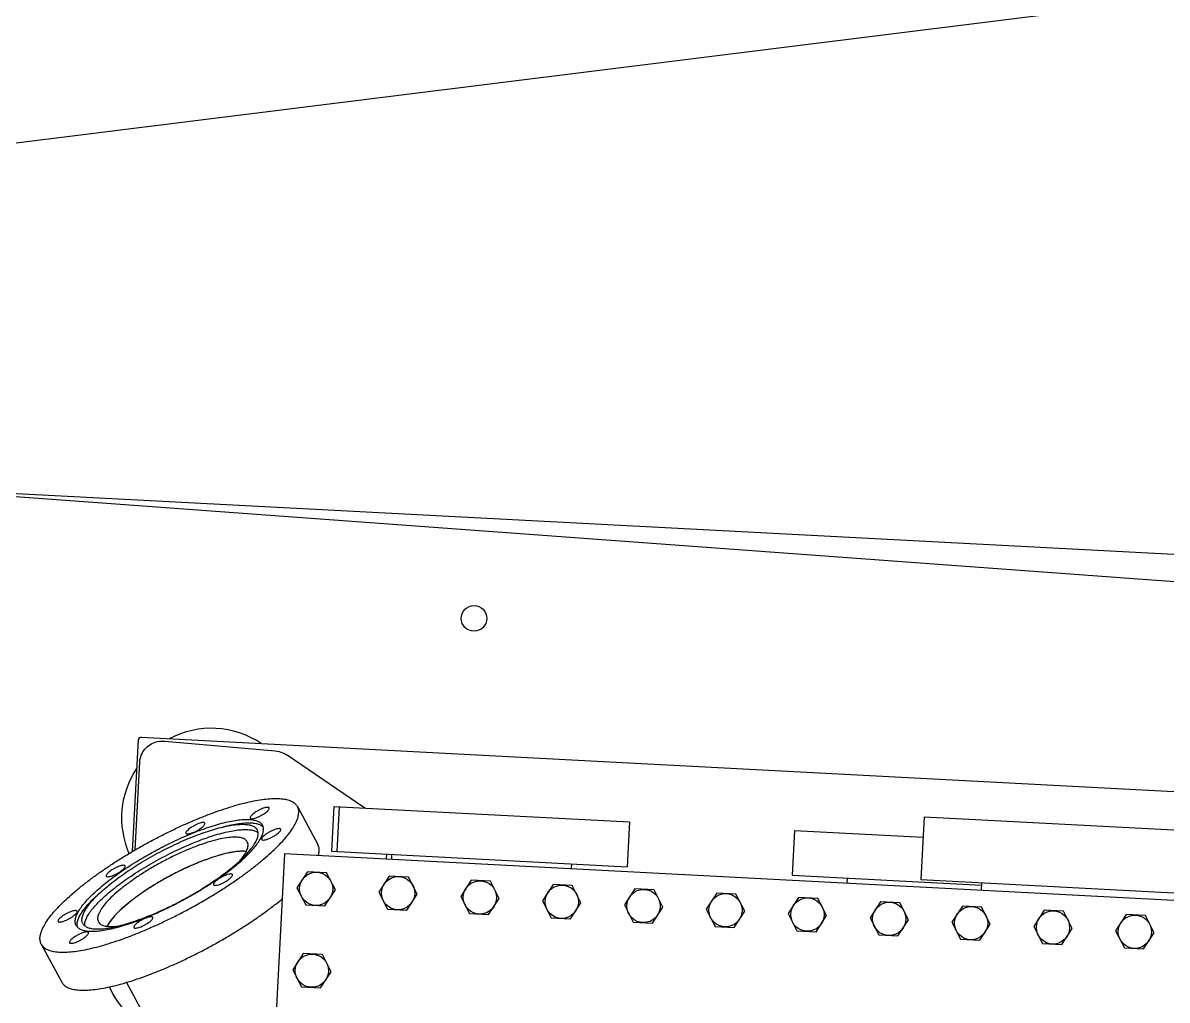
# Model space of a CAD drawing. Extents: x -50 to 48714, y -13211 to 6743.
# Drawn here: x 25536.9 to 25983.5, y -224.5 to 157.2 of the extents above; entities that cross this region are included whole.
import ezdxf

# ---------------------------------------------------------------- set-up
doc = ezdxf.new("R2010")
doc.units = 0
doc.header["$LTSCALE"] = 50
doc.layers.get('0').update_dxf_attribs({"linetype": 'CONTINUOUS'})
doc.layers.add('UE46_01$0$BETON', color=9, linetype='CONTINUOUS')
doc.layers.add('UE46_HMI$0$MEDIENVERSORGUN', color=40, linetype='CONTINUOUS')

# ---------------------------------------------------------------- blocks, each defined once
blk = doc.blocks.new('UE46_HMI')
at = {"layer": 'UE46_HMI$0$MEDIENVERSORGUN'}
blk.add_line((9447.05646845603, 224.3105383584345), (6089.471409067872, -195.4724452709173), dxfattribs=at)
blk = doc.blocks.new('UE46_01$0$SMAF_UE46_O')
for p, q in [((-423.3476978152428, 282.8281557757002), (-423.3476978152428, 326.5203412823003)), ((-422.3476978152428, 327.5203412823003), (-6.231728825842765, 327.5203412823)), ((-413.0633884710428, 326.5203412823003), (-369.7366115311427, 324.9388343058001)), ((-333.6198904689427, 304.5000000000002), (-365.0761372498428, 323.5393072621002)), ((-422.3476978152428, 283.4871008106002), (-422.3476978152428, 317.7603592962002)), ((-115.5000000010427, 312.5000000000002), (137.4999999989573, 312.5000000000002)), ((-115.5000000010427, 312.5000000000002), (-115.5000000010427, 288.0000000000002)), ((-359.9890684942427, 303.7209644963002), (-351.2390684942427, 289.3072801842002)), ((-345.7500000010427, 304.5000000000002), (-230.2500000010427, 304.5000000000002)), ((-345.7500000010427, 304.5000000000002), (-345.7500000010427, 287.0000000000002)), ((-343.7500000010427, 304.5000000000002), (-343.7500000010427, 287.0000000000002)), ((-230.2500000010427, 304.5000000000002), (-230.2500000010427, 287.0000000000002)), ((-165.7500000010427, 304.5000000000002), (-165.7500000010427, 287.0000000000002)), ((-165.7500000010427, 304.5000000000002), (-115.5000000010427, 304.5000000000002)), ((-345.7500000010427, 287.0000000000002), (-230.2500000010427, 287.0000000000002)), ((-324.1500000010428, 285.0000000000002), (-324.1500000010428, 287.0000000000002)), ((-322.1500000010428, 285.0000000000002), (-322.1500000010428, 287.0000000000002)), ((-251.8500000010426, 285.0000000000002), (-251.8500000010426, 287.0000000000002)), ((-165.7500000010427, 287.0000000000002), (-91.65000000104283, 287.0000000000002)), ((-144.1500000010428, 285.0000000000002), (-144.1500000010428, 287.0000000000002)), ((-115.5000000010427, 288.0000000000002), (137.4999999989573, 288.0000000000002)), ((-91.65000000104283, 285.0000000000002), (-91.65000000104283, 288.0000000000002)), ((365.999999998957, 285.0000000000002), (-364.0000000010427, 285.0000000000002)), ((-364.0000000010427, 285.0000000000002), (-364.000000001043, -284.9999999999998)), ((-354.7527767507427, 278.5000000000002), (-358.5055535005426, 272.0000000000002)), ((-347.2472232513428, 278.5000000000002), (-354.7527767507427, 278.5000000000002)), ((-343.4944465015428, 272.0000000000002), (-347.2472232513428, 278.5000000000002)), ((-322.7527767507427, 278.5000000000002), (-326.5055535005426, 272.0000000000002)), ((-315.2472232513428, 278.5000000000002), (-322.7527767507427, 278.5000000000002)), ((-311.4944465015428, 272.0000000000002), (-315.2472232513428, 278.5000000000002)), ((-290.7527767507427, 278.5000000000002), (-294.5055535005426, 272.0000000000002)), ((-283.2472232513428, 278.5000000000002), (-290.7527767507427, 278.5000000000002)), ((-279.4944465015428, 272.0000000000002), (-283.2472232513428, 278.5000000000002)), ((-258.7527767507427, 278.5000000000002), (-262.5055535005426, 272.0000000000002)), ((-251.2472232513428, 278.5000000000002), (-258.7527767507427, 278.5000000000002)), ((-247.4944465015428, 272.0000000000002), (-251.2472232513428, 278.5000000000002)), ((-226.7527767507427, 278.5000000000002), (-230.5055535005426, 272.0000000000002)), ((-219.2472232513428, 278.5000000000002), (-226.7527767507427, 278.5000000000002)), ((-215.4944465015428, 272.0000000000002), (-219.2472232513428, 278.5000000000002)), ((-194.7527767507427, 278.5000000000002), (-198.5055535005426, 272.0000000000002)), ((-187.2472232513428, 278.5000000000002), (-194.7527767507427, 278.5000000000002)), ((-183.4944465015428, 272.0000000000002), (-187.2472232513428, 278.5000000000002)), ((-162.7527767507427, 278.5000000000002), (-166.5055535005426, 272.0000000000002)), ((-155.2472232513428, 278.5000000000002), (-162.7527767507427, 278.5000000000002)), ((-151.4944465015428, 272.0000000000002), (-155.2472232513428, 278.5000000000002)), ((-130.7527767507427, 278.5000000000002), (-134.5055535005426, 272.0000000000002)), ((-123.2472232513428, 278.5000000000002), (-130.7527767507427, 278.5000000000002)), ((-119.4944465015428, 272.0000000000002), (-123.2472232513428, 278.5000000000002)), ((-98.75277675074267, 278.5000000000002), (-102.5055535005426, 272.0000000000002)), ((-91.2472232513428, 278.5000000000002), (-98.75277675074267, 278.5000000000002)), ((-87.49444650154282, 272.0000000000002), (-91.2472232513428, 278.5000000000002)), ((-66.75277675074267, 278.5000000000002), (-70.50555350054265, 272.0000000000002)), ((-59.2472232513428, 278.5000000000002), (-66.75277675074267, 278.5000000000002)), ((-55.49444650154282, 272.0000000000002), (-59.2472232513428, 278.5000000000002)), ((-34.75277675074267, 278.5000000000002), (-38.50555350054265, 272.0000000000002)), ((-27.2472232513428, 278.5000000000002), (-34.75277675074267, 278.5000000000002)), ((-23.49444650154282, 272.0000000000002), (-27.2472232513428, 278.5000000000002)), ((-358.5055535005426, 272.0000000000002), (-354.7527767507427, 265.5000000000002)), ((-347.2472232513428, 265.5000000000002), (-343.4944465015428, 272.0000000000002)), ((-326.5055535005426, 272.0000000000002), (-322.7527767507427, 265.5000000000002)), ((-315.2472232513428, 265.5000000000002), (-311.4944465015428, 272.0000000000002)), ((-294.5055535005426, 272.0000000000002), (-290.7527767507427, 265.5000000000002)), ((-283.2472232513428, 265.5000000000002), (-279.4944465015428, 272.0000000000002)), ((-262.5055535005426, 272.0000000000002), (-258.7527767507427, 265.5000000000002)), ((-251.2472232513428, 265.5000000000002), (-247.4944465015428, 272.0000000000002)), ((-230.5055535005426, 272.0000000000002), (-226.7527767507427, 265.5000000000002)), ((-219.2472232513428, 265.5000000000002), (-215.4944465015428, 272.0000000000002)), ((-198.5055535005426, 272.0000000000002), (-194.7527767507427, 265.5000000000002)), ((-187.2472232513428, 265.5000000000002), (-183.4944465015428, 272.0000000000002)), ((-166.5055535005426, 272.0000000000002), (-162.7527767507427, 265.5000000000002)), ((-155.2472232513428, 265.5000000000002), (-151.4944465015428, 272.0000000000002)), ((-134.5055535005426, 272.0000000000002), (-130.7527767507427, 265.5000000000002)), ((-123.2472232513428, 265.5000000000002), (-119.4944465015428, 272.0000000000002)), ((-102.5055535005426, 272.0000000000002), (-98.75277675074267, 265.5000000000002)), ((-91.2472232513428, 265.5000000000002), (-87.49444650154282, 272.0000000000002)), ((-70.50555350054265, 272.0000000000002), (-66.75277675074267, 265.5000000000002)), ((-59.2472232513428, 265.5000000000002), (-55.49444650154282, 272.0000000000002)), ((-38.50555350054265, 272.0000000000002), (-34.75277675074267, 265.5000000000002)), ((-27.2472232513428, 265.5000000000002), (-23.49444650154282, 272.0000000000002)), ((-354.7527767507427, 265.5000000000002), (-347.2472232513428, 265.5000000000002)), ((-322.7527767507427, 265.5000000000002), (-315.2472232513428, 265.5000000000002)), ((-290.7527767507427, 265.5000000000002), (-283.2472232513428, 265.5000000000002)), ((-258.7527767507427, 265.5000000000002), (-251.2472232513428, 265.5000000000002)), ((-226.7527767507427, 265.5000000000002), (-219.2472232513428, 265.5000000000002)), ((-194.7527767507427, 265.5000000000002), (-187.2472232513428, 265.5000000000002)), ((-162.7527767507427, 265.5000000000002), (-155.2472232513428, 265.5000000000002)), ((-130.7527767507427, 265.5000000000002), (-123.2472232513428, 265.5000000000002)), ((-98.75277675074267, 265.5000000000002), (-91.2472232513428, 265.5000000000002)), ((-66.75277675074267, 265.5000000000002), (-59.2472232513428, 265.5000000000002)), ((-34.75277675074267, 265.5000000000002), (-27.2472232513428, 265.5000000000002)), ((-354.7527767507427, 246.5000000000002), (-358.5055535005426, 240.0000000000002)), ((-347.2472232513428, 246.5000000000002), (-354.7527767507427, 246.5000000000002)), ((-343.4944465015428, 240.0000000000002), (-347.2472232513428, 246.5000000000002)), ((-457.0109315078428, 244.8226784655001), (-448.2609315078428, 230.4089941535001)), ((-358.5055535005426, 240.0000000000002), (-354.7527767507427, 233.5000000000002)), ((-347.2472232513428, 233.5000000000002), (-343.4944465015428, 240.0000000000002)), ((-354.7527767507427, 233.5000000000002), (-347.2472232513428, 233.5000000000002)), ((-422.9904544999426, 231.6583724699001), (-364.0000000010427, 134.4846823475002))]:
    blk.add_line(p, q)
for centre in [(-351.0000000010426, 272), (-319.0000000010425, 272), (-287.0000000010425, 272), (-255.0000000010425, 272), (-223.0000000010425, 272), (-191.0000000010425, 272), (-159.0000000010425, 272), (-127.0000000010425, 272), (-95.00000000104251, 272), (-63.00000000104251, 272), (-31.00000000104251, 272), (-351.0000000010426, 240)]:
    blk.add_circle(centre, 6.5)
for centre, radius, start, end in [((-393.3476978152427, 297.5203412823), 35, 59.093588367202, 120.906411632798), ((-422.3476978152427, 326.5203412823003), 1, 90, 180), ((-393.3476978152427, 297.5203412823), 35, 149.0590648111046, 206.4494518530031), ((-398.5000000010426, 245), 34.75, 206.4196321574954, 247.8111644202056)]:
    blk.add_arc(centre, radius, start, end)
for points, start_tangent, end_tangent in [([(-422.3476978152428, 317.7603592962002), (-421.8970719021427, 320.5441894865), (-420.5995083554428, 323.0109068682002), (-418.5726673320428, 324.9463414619001), (-415.9840572206426, 326.1650064007001), (-413.0633884710428, 326.5203412823003)], (1.224606353822377e-16, 1), (0.9993344729047104, -0.03647754465783787)), ([(-369.7366115311427, 324.9388343058001), (-366.8555242604427, 324.3844836979004), (-365.0731662593428, 323.5376161557003)], (0.9993344729047401, -0.03647754465702618), (0.855289022612435, -0.5181512209757551)), ([(-457.0109315078428, 244.8226784655001), (-457.5220951955428, 246.1049590540003), (-457.6385617972428, 247.6140226569003), (-457.3593935923427, 249.3377191815002), (-456.6868382791426, 251.2621704367002), (-455.6263108775427, 253.3718818726002), (-454.1863501305427, 255.6498673334002), (-452.3785497554427, 258.0777858194003), (-450.2174650979427, 260.6360891586003), (-447.7204959408427, 263.3041793968002), (-444.9077464118427, 266.0605746401002), (-441.8018631160428, 268.8830820149003), (-438.4278527996428, 271.7489763514002), (-434.8128810098428, 274.6351831534002), (-430.9860533739427, 277.5184643809002), (-426.9781812577428, 280.3756055488002), (-422.8215336911428, 283.1836026363001), (-418.5495775561428, 285.9198473020003), (-414.1967081317428, 288.5623089127002), (-409.7979721630427, 291.0897119213002), (-405.3887856857427, 293.4817071648001), (-401.0046488767427, 295.7190357040001), (-396.6808602278427, 297.7836838850001), (-392.4522323427427, 299.6590283747003), (-388.3528116470427, 301.3299700020002), (-384.4156042654427, 302.7830553273002), (-380.6723102770427, 304.0065849620003), (-377.1530684838426, 304.9907077649002), (-373.8862137515428, 305.7275001578003), (-370.8980488734428, 306.2110299217002), (-368.2126327963426, 306.4374039592001), (-365.8515869113428, 306.4047996396002), (-363.8339209717428, 306.1134794738002), (-362.1758800371426, 305.5657890004002), (-360.8908136784428, 304.7661379011004), (-359.9890684942427, 303.7209644963002)], (-0.5189276302272964, 0.854818176331483), (0.5189276302272964, -0.854818176331483)), ([(-457.0109315078428, 244.8226784655001), (-456.1091863236427, 243.7775050608002), (-454.8241199649428, 242.9778539614001), (-453.1660790304427, 242.4301634880001), (-451.1484130907427, 242.1388433222003), (-448.7873672057428, 242.1062390026002), (-446.1019511286427, 242.3326130401003), (-443.1137862506428, 242.816142804), (-439.8469315182426, 243.5529351969001), (-436.3276897250428, 244.5370579998003), (-432.5843957366428, 245.7605876345003), (-428.6471883551428, 247.2136729598003), (-424.5477676593428, 248.8846145871), (-420.3191397742428, 250.7599590768002), (-415.9953511253427, 252.8246072578002), (-411.6112143163427, 255.0619357970002), (-407.2020278390428, 257.4539310406001), (-402.8032918703427, 259.9813340491003), (-398.4504224459426, 262.6237956598002), (-394.1784663109427, 265.3600403255002), (-390.0218187443427, 268.1680374130003), (-386.0139466282428, 271.0251785809003), (-382.1871189922426, 273.9084598084003), (-378.5721472024427, 276.7946666104001), (-375.1981368860427, 279.6605609469002), (-372.0922535902428, 282.4830683217003), (-369.2795040612427, 285.2394635651001), (-366.7825349042428, 287.9075538032002), (-364.6214502466428, 290.4658571424002), (-362.8136498715428, 292.8937756284001), (-361.3736891245428, 295.1717610892003), (-360.3131617229428, 297.2814725251003), (-359.6406064097428, 299.2059237804003), (-359.3614382048427, 300.9296203049003), (-359.4779048065427, 302.4386839078002), (-359.9890684942427, 303.7209644963002)], (0.5189276302272964, -0.854818176331483), (-0.5189276302272964, 0.854818176331483)), ([(-370.9523017738427, 302.5886631151002), (-371.2255973010426, 302.7630736674002), (-371.7249368631428, 302.7770693749001), (-372.4162912943427, 302.6296964534001), (-373.2525459324427, 302.3309981239001), (-374.1767114059428, 301.9013301839002), (-375.1258073650426, 301.3699737935001), (-376.0351544886428, 300.7731400126002), (-376.8427822730428, 300.1515020769002), (-377.4936522192427, 299.5474235847003), (-377.9434086162428, 299.0020714867003), (-378.1614013087428, 298.5526106273003), (-378.1327744550426, 298.2296710212001)], (-0.5189276302324222, 0.8548181763283713), (0.5189276302324222, -0.8548181763283713)), ([(-378.1327744550426, 298.2296710212001), (-377.8594789278427, 298.0552604689003), (-377.3601393656427, 298.0412647613002), (-376.6687849345428, 298.1886376828002), (-375.8325302964427, 298.4873360123001), (-374.9083648229428, 298.9170039523003), (-373.9592688638427, 299.4483603428002), (-373.0499217402428, 300.0451941237002), (-372.2422939558428, 300.6668320593001), (-371.5914240095428, 301.2709105516003), (-371.1416676126428, 301.8162626495002), (-370.9236749201427, 302.2657235090003), (-370.9523017738427, 302.5886631151002)], (0.5189276302324222, -0.8548181763283713), (-0.5189276302324222, 0.8548181763283713)), ([(-443.8039906835427, 252.8401103525002), (-444.2101127399428, 253.9450934051004), (-444.2249873283426, 255.2727803441001), (-443.8484514797428, 256.8086247537001), (-443.0846305995428, 258.5357996009002), (-441.9418932691428, 260.4353815969002), (-440.4327595580428, 262.4865585237001), (-438.5737638507428, 264.6668572577003), (-436.3852736934427, 266.9523899897001), (-433.8912666422427, 269.3181159448002), (-431.1190675602427, 271.7381157343002), (-428.0990492406427, 274.1858753343001), (-424.8642996362428, 276.6345765782), (-421.4502593406428, 279.0573909828001), (-417.8943332936428, 281.4277736865004), (-414.2354809652427, 283.7197542804004), (-410.5137895071427, 285.9082213454001), (-406.7700345498426, 287.9691975784001), (-403.0452334559427, 289.8801024926001), (-399.3801959259426, 291.6199998137001), (-395.8150768777427, 293.1698268627003), (-392.3889365017428, 294.5126034101002), (-389.1393123089426, 295.6336177150004), (-386.1018078619427, 296.5205877101002), (-383.3097026952428, 297.1637955665003), (-380.7935876971428, 297.5561941644003), (-378.5810299502427, 297.6934843026002), (-376.6962707001428, 297.5741618017003), (-375.1599597635427, 297.1995339838002), (-373.9889292847427, 296.5737053499004), (-373.1960093185428, 295.7035326093003)], (-0.5189276302275017, 0.8548181763313584), (0.5189276302275017, -0.8548181763313584)), ([(-443.8039906835427, 252.8401103525002), (-443.0110707173428, 251.9699376119001), (-441.8400402385428, 251.3441089780001), (-440.3037293020427, 250.9694811601), (-438.4189700519428, 250.8501586592004), (-436.2064123049427, 250.9874487974002), (-433.6902973069427, 251.3798473953002), (-430.8981921401428, 252.0230552518003), (-427.8606876931428, 252.9100252469002), (-424.6110635003427, 254.0310395517001), (-421.1849231244428, 255.3738160991002), (-417.6198040762426, 256.9236431481002), (-413.9547665461428, 258.6635404692001), (-410.2299654523426, 260.5744453834002), (-406.4862104949427, 262.6354216164002), (-402.7645190368428, 264.8238886814001), (-399.1056667084426, 267.1158692753002), (-395.5497406614427, 269.4862519790001), (-392.1357003658427, 271.9090663836002), (-388.9009507614428, 274.3577676275002), (-385.8809324419428, 276.8055272275003), (-383.1087333598427, 279.2255270171001), (-380.6147263086427, 281.5912529721002), (-378.4262361513427, 283.8767857041), (-376.5672404441427, 286.0570844381002), (-375.0581067329426, 288.1082613649003), (-373.9153694026427, 290.0078433609003), (-373.1515485224427, 291.7350182082002), (-372.7750126737428, 293.2708626177002), (-372.7898872621427, 294.5985495567002), (-373.1960093185428, 295.7035326093003)], (0.5189276302275017, -0.8548181763313584), (-0.5189276302275017, 0.8548181763313584)), ([(-395.7440580095426, 295.3493176949003), (-396.0173535367428, 295.5237282472001), (-396.5166930988428, 295.5377239547004), (-397.2080475299426, 295.3903510332002), (-398.0443021680428, 295.0916527037002), (-398.9684676415427, 294.6619847637), (-399.9175636007428, 294.1306283733002), (-400.8269107243427, 293.5337945924002), (-401.6345385086427, 292.9121566568003), (-402.2854084549426, 292.3080781645001), (-402.7351648519427, 291.7627260665001), (-402.9531575444428, 291.3132652071001), (-402.9245306907428, 290.9903256010002)], (-0.5189276302324222, 0.8548181763283713), (0.5189276302324222, -0.8548181763283713)), ([(-402.9245306907428, 290.9903256010002), (-402.6512351635427, 290.8159150487002), (-402.1518956013426, 290.8019193411003), (-401.4605411702428, 290.9492922626002), (-400.6242865321428, 291.2479905922003), (-399.7001210586427, 291.6776585321002), (-398.7510250995426, 292.2090149226003), (-397.8416779759427, 292.8058487035003), (-397.0340501915427, 293.4274866391002), (-396.3831802452428, 294.0315651314002), (-395.9334238482427, 294.5769172294001), (-395.7154311557426, 295.0263780888001), (-395.7440580095426, 295.3493176949003)], (0.5189276302324222, -0.8548181763283713), (-0.5189276302324222, 0.8548181763283713)), ([(-390.9438255400428, 293.4868393350002), (-390.9020629748427, 293.5007907814002), (-387.9052397509427, 294.4190438580001), (-385.1463540353427, 295.0952953238002), (-382.6577512404426, 295.5216167486003), (-380.4686079588428, 295.6930099034003), (-378.6045898939428, 295.6074653604003), (-377.0875509531427, 295.2659860510003), (-375.9352770310427, 294.6725755078003), (-375.1612774858427, 293.8341909271001)], (0.948374671129497, 0.3171521451291451), (0.5189276302283539, -0.854818176330841)), ([(-389.2784197058427, 294.0437874364002), (-388.3570517485427, 294.3450169415003), (-385.3195473015428, 295.2319869366002), (-382.5274421348427, 295.8751947931003), (-380.0113271367427, 296.2675933910002), (-377.7987693898426, 296.4048835292003), (-375.9140101396426, 296.2855610282002), (-374.3776992031428, 295.9109332104001), (-373.3577904782428, 295.3947620019001)], (0.9483893066113473, 0.3171083775387339), (0.8240569640893005, -0.5665069460614983)), ([(-373.3577904782428, 295.3947620019001), (-373.2066687243428, 295.2851045765003), (-372.8969980644426, 295.0175868421002)], (0.8240569641092884, -0.5665069460324232), (0.7162170772220675, -0.6978775668378223)), ([(-441.2387225162427, 253.7210851105003), (-440.4647229710426, 252.8827005297001), (-439.3124490489427, 252.2892899866004), (-437.7954101081427, 251.9478106772001), (-435.9313920432428, 251.8622661341003), (-433.7422487616427, 252.0336592890001), (-431.2536459668427, 252.4599807138002), (-428.4947602511427, 253.1362321795002), (-425.4979370273427, 254.0544852561002), (-422.2983113074426, 255.2039742658001), (-418.9333957777428, 256.5712225010002), (-415.4426409962427, 258.1402002261002), (-411.8669728709426, 259.8925126118002), (-408.2483128416427, 261.8076153977001), (-404.6290863883428, 263.8630557546001), (-401.0517256323428, 266.0347355234001), (-397.5581718574426, 268.2971937447003), (-394.1893837877428, 270.6239051642003), (-390.9848573830427, 272.9875912180003), (-387.9821627856427, 275.3605398481002), (-385.2165038441428, 277.7149304016002), (-382.7203053811427, 280.0231598018001), (-380.5228330413427, 282.2581661694001), (-378.6498501785427, 284.3937460983002), (-377.1233158044427, 286.4048618663003), (-375.9611271389426, 288.2679349799002), (-375.1769097814426, 289.9611226102002), (-374.7798579634427, 291.4645736804002), (-374.7746267545426, 292.7606616013002), (-375.1612774858427, 293.8341909271001)], (0.5189276302275457, -0.8548181763313316), (-0.5189276302275457, 0.8548181763313316)), ([(-440.4322052372427, 252.8612864282002), (-440.4201420386428, 254.1139685086002), (-440.0230902206426, 255.6174195788001), (-439.2388728631427, 257.3106072092003), (-438.0766841976426, 259.1736803228002), (-436.5501498235428, 261.1847960908001), (-434.6771669608427, 263.3203760197002), (-432.4796946209428, 265.5553823873001), (-429.9834961579427, 267.8636117875001), (-427.2178372164428, 270.2180023409003), (-424.2151426190428, 272.5909509711003), (-421.0106162143427, 274.9546370248001), (-417.6418281446427, 277.2813484444002), (-414.1482743698427, 279.5438066656002), (-410.5709136137427, 281.7154864345002), (-406.9516871605426, 283.7709267913003), (-403.3330271311427, 285.6860295772001), (-399.7573590059428, 287.4383419630001), (-396.2666042243427, 289.0073196881001), (-392.9016886946426, 290.3745679232002), (-389.7020629748426, 291.5240569329001), (-386.7052397509428, 292.4423100095003), (-383.9463540353427, 293.1185614753001), (-381.4577512404428, 293.5448829001002), (-379.2686079588427, 293.7162760549002), (-377.4045898939428, 293.6307315119002), (-375.8875509531426, 293.2892522024001), (-374.7706332449427, 292.7219315272002)], (-0.1490599387748003, 0.9888281623479647), (0.8084856739912106, -0.588515857858544)), ([(-378.7910001821426, 288.9255159678003), (-379.8552123122427, 289.8956379706003), (-381.5878192036428, 290.4202075743003), (-383.9461583245427, 290.4863081342003), (-386.8721595387428, 290.0923120353002), (-390.2937749856428, 289.2479207690001), (-394.1267531372428, 287.9739260507001), (-398.2767133504428, 286.3016978586002), (-402.6414698318426, 284.2724120004002), (-407.1135477912428, 281.9360362290001), (-411.5828298271426, 279.3500998696002), (-415.9392673832426, 276.5782772578002), (-420.0755905086428, 273.6888198654003), (-423.8899492003427, 270.7528757230002), (-427.2884212882427, 267.8427375191002), (-430.1873251105428, 265.0300625146003), (-432.5152800344426, 262.3841081028002), (-434.2149640835428, 259.9700264627002), (-435.2445253956428, 257.8472602962001), (-435.5786127542428, 256.0680791514003), (-435.2089998200427, 254.6762923728002)], (-0.5189276302273923, 0.8548181763314248), (0.5189276302273923, -0.8548181763314248)), ([(-433.6480467844428, 267.5627294545002), (-431.1834961579427, 269.8403456360002), (-428.4178372164426, 272.1947361894001), (-425.4151426190426, 274.5676848196001), (-422.2106162143427, 276.9313708734001), (-418.8418281446427, 279.2580822929001), (-415.3482743698428, 281.5205405141003), (-411.7709136137428, 283.6922202830003), (-408.1516871605427, 285.7476606398002), (-404.5330271311427, 287.6627634257002), (-400.9573590059426, 289.4150758115002), (-397.4666042243427, 290.9840535366002), (-394.1016886946427, 292.3513017717003), (-390.9438255400428, 293.4868393350002)], (0.7189771053392507, 0.6950337560133263), (0.9483746711310944, 0.3171521451243687)), ([(-366.0523661675427, 294.5171059747001), (-366.3256616947426, 294.6915165270002), (-366.8250012569426, 294.7055122346003), (-367.5163556880427, 294.5581393130003), (-368.3526103261427, 294.2594409835003), (-369.2767757996428, 293.8297730435002), (-370.2258717587426, 293.2984166531003), (-371.1352188823428, 292.7015828722003), (-371.9428466667428, 292.0799449366002), (-372.5937166130427, 291.4758664443002), (-373.0434730100428, 290.9305143463002), (-373.2614657025426, 290.4810534869002), (-373.2328388487426, 290.1581138808003)], (-0.5189276302324222, 0.8548181763283713), (0.5189276302324222, -0.8548181763283713)), ([(-373.2328388487426, 290.1581138808003), (-372.9595433215427, 289.9837033285), (-372.4602037594427, 289.9697076210002), (-371.7688493283426, 290.1170805425002), (-370.9325946902427, 290.4157788720001), (-370.0084292167428, 290.8454468120001), (-369.0593332575427, 291.3768032024002), (-368.1499861339428, 291.9736369833001), (-367.3423583496428, 292.5952749189003), (-366.6914884033426, 293.1993534112), (-366.2417320063428, 293.7447055092002), (-366.0237393138427, 294.1941663686002), (-366.0523661675427, 294.5171059747001)], (0.5189276302324222, -0.8548181763283713), (-0.5189276302324222, 0.8548181763283713)), ([(-381.3190180693427, 281.4275550643003), (-379.7850359185427, 283.6317818779), (-378.7554746064427, 285.7545480443002), (-378.4213872478426, 287.5337291892004), (-378.7910001821426, 288.9255159678003)], (0.6162344335466763, 0.7875627739497386), (-0.5189276302290624, 0.8548181763304109)), ([(-350.8396027857427, 284.9958351270002), (-350.6114382048427, 286.5159359928002), (-350.7279048065427, 288.0249995957004), (-351.2390684942427, 289.3072801842002)], (0.2333565023177862, 0.9723912498711665), (-0.5189276302144183, 0.8548181763393008)), ([(-379.0746563607427, 285.1412550546002), (-379.9939675205428, 285.1603940258003), (-382.4967441091428, 284.9347935043002), (-385.4321756984427, 284.3328399105001), (-388.7405053661428, 283.3667872840003), (-392.3543850609428, 282.0563016701001), (-396.2002466135427, 280.4280607771002), (-400.1997993735426, 278.5152108938003), (-404.2716239803428, 276.3566921278002), (-408.3328298271426, 273.9964456966002), (-412.3007424745426, 271.4825194109001), (-416.0945866634427, 268.8660895606001), (-419.6371306667427, 266.2004191120002), (-422.8562585043428, 263.5397734285002), (-425.6864380167428, 260.9383155835001), (-428.0700549106427, 258.4490037567002), (-429.9585856198428, 256.1225131582003), (-431.3135851051427, 254.0062044278002), (-431.7208015602428, 253.1817809519002)], (-0.998095403998857, 0.06168925770633683), (-0.4058200708521734, -0.9139529911836478)), ([(-379.0757534736426, 285.1406240385002), (-380.6961583245427, 285.1326539612003), (-383.6221595387428, 284.7386578622002), (-387.0437749856428, 283.8942665959), (-390.8767531372428, 282.6202718777001), (-395.0267133504428, 280.9480436855004), (-399.3914698318426, 278.9187578274002), (-403.8635477912428, 276.5823820559001), (-408.3328298271426, 273.9964456966002), (-412.6892673832426, 271.2246230848002), (-416.8255905086428, 268.3351656924003), (-420.6399492003427, 265.3992215499002), (-424.0384212882427, 262.4890833461002), (-426.9373251105428, 259.6764083415003), (-429.2652800344426, 257.0304539297001), (-430.9649640835428, 254.6163722896001), (-431.7197354980428, 253.1824631172001)], (-0.9980557507532515, 0.06232750908197397), (-0.4052355314396824, -0.9142123189165623)), ([(-425.9049603068427, 277.0397800786002), (-426.1782558340428, 277.2141906309002), (-426.6775953961428, 277.2281863384003), (-427.3689498272427, 277.0808134169004), (-428.2052044653428, 276.7821150874001), (-429.1293699388427, 276.3524471474002), (-430.0784658980426, 275.8210907570003), (-430.9878130216428, 275.2242569761002), (-431.7954408059427, 274.6026190405003), (-432.4463107522427, 273.9985405482003), (-432.8960671492428, 273.4531884502001), (-433.1140598417428, 273.0037275908001), (-433.0854329880428, 272.6807879847001)], (-0.5189276302324222, 0.8548181763283713), (0.5189276302324222, -0.8548181763283713)), ([(-433.0854329880428, 272.6807879847001), (-432.8121374607426, 272.5063774324001), (-432.3127978986427, 272.4923817248002), (-431.6214434675428, 272.6397546463002), (-430.7851888294426, 272.9384529759002), (-429.8610233559427, 273.3681209158001), (-428.9119273968427, 273.8994773063002), (-428.0025802732428, 274.4963110872002), (-427.1949524888428, 275.1179490228003), (-426.5440825425428, 275.7220275151001), (-426.0943261455427, 276.2673796131), (-425.8763334530427, 276.7168404725001), (-425.9049603068427, 277.0397800786002)], (0.5189276302324222, -0.8548181763283713), (-0.5189276302324222, 0.8548181763283713)), ([(-383.9145670141427, 275.8628549771001), (-384.1878625413428, 276.0372655294002), (-384.6872021034428, 276.0512612370001), (-385.3785565345427, 275.9038883155001), (-386.2148111726428, 275.6051899860001), (-387.1389766461427, 275.1755220460002), (-388.0880726053426, 274.6441656556001), (-388.9974197289428, 274.0473318746001), (-389.8050475132427, 273.4256939390002), (-390.4559174595427, 272.8216154467002), (-390.9056738565428, 272.2762633488003), (-391.1236665490428, 271.8268024893002), (-391.0950396953426, 271.5038628832001)], (-0.5189276302324222, 0.8548181763283713), (0.5189276302324222, -0.8548181763283713)), ([(-391.0950396953426, 271.5038628832001), (-390.8217441680426, 271.3294523309003), (-390.3224046059427, 271.3154566234002), (-389.6310501748428, 271.4628295449002), (-388.7947955367426, 271.7615278744001), (-387.8706300632427, 272.1911958144003), (-386.9215341041427, 272.7225522048002), (-386.0121869805428, 273.3193859858002), (-385.2045591961428, 273.9410239214001), (-384.5536892498428, 274.5451024136003), (-384.1039328528427, 275.0904545116002), (-383.8859401603427, 275.5399153710002), (-383.9145670141427, 275.8628549771001)], (0.5189276302324222, -0.8548181763283713), (-0.5189276302324222, 0.8548181763283713)), ([(-448.2609315078428, 230.4089941535001), (-447.3591863236427, 229.3638207487002), (-446.0741199649428, 228.5641696494001), (-444.4160790304427, 228.0164791760001), (-442.3984130907427, 227.7251590101002), (-440.0373672057428, 227.6925546906002), (-437.3519511286427, 227.9189287280003), (-434.3637862506428, 228.4024584919002), (-431.0969315182426, 229.1392508849001), (-427.5776897250428, 230.1233736878), (-423.8343957366428, 231.3469033225003), (-419.8971883551428, 232.7999886478003), (-415.7977676593428, 234.4709302750002), (-411.5691397742428, 236.3462747647002), (-407.2453511253427, 238.4109229458002), (-402.8612143163427, 240.6482514850002), (-398.4520278390428, 243.0402467285001), (-394.0532918703427, 245.5676497371003), (-389.7004224459426, 248.2101113478002), (-385.4284663109427, 250.9463560135002), (-381.2718187443427, 253.7543531010003), (-377.2639466282428, 256.6114942688002), (-373.4371189922426, 259.4947754963002), (-369.8221472024427, 262.3809822984001), (-366.4481368860427, 265.2468766348002), (-363.9914241194426, 267.4624038336003)], (0.5189276302274239, -0.8548181763314056), (0.7331587666927963, 0.6800575143482336)), ([(-443.3334072379428, 252.2583195427003), (-443.4278521795427, 252.6564926317003), (-443.4427267679428, 253.9841795707002), (-443.0661909193427, 255.5200239802002), (-442.3023700391427, 257.2471988275001), (-441.1596327087427, 259.1467808235002), (-439.6504989976427, 261.1979577503002), (-437.7915032903427, 263.3782564843002), (-435.6030131330426, 265.6637892162), (-434.9106238964428, 266.3422103779001)], (-0.2886585260459036, 0.9574321152651014), (0.7189450289424046, 0.6950669358838796)), ([(-441.2387225162427, 253.7210851105003), (-441.6253732475427, 254.7946144362002), (-441.6201420386428, 256.0907023571001), (-441.2230902206427, 257.5941534273002), (-440.4388728631427, 259.2873410577001), (-439.2766841976427, 261.1504141713001), (-437.7501498235426, 263.1615299393002), (-435.8771669608427, 265.2971098682003), (-433.6796946209427, 267.5321162358002), (-433.6480467844428, 267.5627294545002)], (-0.5189276302283539, 0.854818176330841), (0.7189771053373013, 0.6950337560153429)), ([(-443.7671611533428, 258.3855290810002), (-444.0404566805428, 258.5599396333002), (-444.5397962427428, 258.5739353409001), (-445.2311506738426, 258.4265624194002), (-446.0674053119428, 258.1278640898001), (-446.9915707854427, 257.6981961498002), (-447.9406667445428, 257.1668397594001), (-448.8500138681427, 256.5700059785001), (-449.6576416525427, 255.9483680429), (-450.3085115988426, 255.3442895506003), (-450.7582679957427, 254.7989374526003), (-450.9762606882427, 254.3494765932003), (-450.9476338345428, 254.0265369871001)], (-0.5189276302324222, 0.8548181763283713), (0.5189276302324222, -0.8548181763283713)), ([(-450.9476338345428, 254.0265369871001), (-450.6743383073426, 253.8521264348003), (-450.1749987451428, 253.8381307273), (-449.4836443140427, 253.9855036488002), (-448.6473896759428, 254.2842019783002), (-447.7232242024427, 254.7138699183004), (-446.7741282433428, 255.2452263087002), (-445.8647811197427, 255.8420600896002), (-445.0571533353427, 256.4636980252001), (-444.4062833891428, 257.0677765175003), (-443.9565269921427, 257.6131286155003), (-443.7385342996427, 258.0625894749003), (-443.7671611533428, 258.3855290810002)], (0.5189276302324222, -0.8548181763283713), (-0.5189276302324222, 0.8548181763283713)), ([(-435.2089998200427, 254.6762923728002), (-434.1447876898428, 253.7061703699003), (-432.4121807984427, 253.1816007663003), (-430.0538416775428, 253.1155002063003), (-427.3904784858428, 253.4593222436004)], (0.5189276302290624, -0.8548181763304109), (0.9830559686340189, 0.1833056533035218)), ([(-414.0754693114427, 257.5533173608003), (-414.3487648386426, 257.7277279131001), (-414.8481044007428, 257.7417236207002), (-415.5394588318427, 257.5943506992), (-416.3757134699426, 257.2956523697001), (-417.2998789434428, 256.8659844297001), (-418.2489749025428, 256.3346280393002), (-419.1583220261427, 255.7377942583), (-419.9659498105427, 255.1161563227004), (-420.6168197568427, 254.5120778304001), (-421.0665761538428, 253.9667257325002), (-421.2845688463428, 253.5172648730002), (-421.2559419925428, 253.1943252669003)], (-0.5189276302324222, 0.8548181763283713), (0.5189276302324222, -0.8548181763283713)), ([(-421.2559419925428, 253.1943252669003), (-420.9826464653427, 253.0199147146002), (-420.4833069032427, 253.0059190071001), (-419.7919524721428, 253.1532919286003), (-418.9556978340427, 253.4519902581003), (-418.0315323605428, 253.8816581981002), (-417.0824364013426, 254.4130145885003), (-416.1730892778428, 255.0098483694003), (-415.3654614934428, 255.6314863051002), (-414.7145915471426, 256.2355647973002), (-414.2648351501427, 256.7809168953002), (-414.0468424576427, 257.2303777547002), (-414.0754693114427, 257.5533173608003)], (0.5189276302324222, -0.8548181763283713), (-0.5189276302324222, 0.8548181763283713)), ([(-438.8672255470428, 250.3139719406001), (-439.1405210742428, 250.4883824929002), (-439.6398606364428, 250.5023782005003), (-440.3312150675426, 250.3550052790004), (-441.1674697056428, 250.0563069495004), (-442.0916351791427, 249.6266390095002), (-443.0407311382428, 249.0952826191003), (-443.9500782618427, 248.4984488381003), (-444.7577060462427, 247.8768109025002), (-445.4085759925426, 247.2727324102002), (-445.8583323895427, 246.7273803123001), (-446.0763250820428, 246.2779194528002), (-446.0476982282428, 245.9549798467003)], (-0.5189276302324222, 0.8548181763283713), (0.5189276302324222, -0.8548181763283713)), ([(-446.0476982282428, 245.9549798467003), (-445.7744027010426, 245.7805692945001), (-445.2750631389426, 245.7665735869002), (-444.5837087078428, 245.9139465084002), (-443.7474540697428, 246.2126448379001), (-442.8232885962427, 246.6423127779001), (-441.8741926370428, 247.1736691683002), (-440.9648455134427, 247.7705029493002), (-440.1572177291428, 248.3921408849003), (-439.5063477828428, 248.9962193771), (-439.0565913858427, 249.5415714751002), (-438.8385986933426, 249.9910323346), (-438.8672255470428, 250.3139719406001)], (0.5189276302324222, -0.8548181763283713), (-0.5189276302324222, 0.8548181763283713))]:
    blk.add_spline(points, degree=3, dxfattribs=dict(start_tangent=start_tangent, end_tangent=end_tangent))
blk = doc.blocks.new('UE46_01$0$SOCKEL_SMAB_O')
at = {"layer": 'UE46_01$0$BETON'}
blk.add_line((-514.9999999999999, 419.9999999999995), (514.9999999999999, 420.0000000000005), dxfattribs=at)
blk.add_circle((-295, 380.6999999999998), 5, dxfattribs=at)
blk = doc.blocks.new('UE46_01')
for p, q in [((24201.678259757155, 479.100246796893), (24092.35071764722, 265.44751796760806)), ((24201.678259757155, 479.100246796893), (25135.050998416584, 1.4871222222411973)), ((24110.57197466554, 301.0563061058223), (25080.012787767406, -195.013095386221)), ((23983.023175537284, 51.79478913832324), (24092.35071764722, 265.44751796760806)), ((24074.129460628898, 229.83872982939397), (25057.997503507733, -273.61318242960596)), ((23983.023175537284, 51.79478913832324), (25002.959292858555, -470.1134000380682)), ((25135.050998416584, 1.4871222222411973), (27275.657952794336, -155.52799566656273)), ((27275.657952794336, -155.52799566656273), (28977.13202020382, -215.91924972006967)), ((25080.012787767406, -195.013095386221), (27264.79154695367, -355.2682481283109)), ((28977.13202020382, -215.91924972006967), (32478.786924832773, -516.0610986882633)), ((25057.997503507733, -273.61318242960596), (27260.444984617407, -435.1643491130103)), ((27264.79154695367, -355.2682481283109), (28965.037224855252, -415.61590235019577)), ((28965.037224855252, -415.61590235019577), (32465.313042293437, -715.6395438448951)), ((27260.444984617407, -435.1643491130103), (28960.199306715826, -495.49456340224623)), ((25002.959292858555, -470.1134000380682), (27249.57857877674, -634.9046015747585)), ((28960.199306715826, -495.49456340224623), (32459.923489277706, -795.4709219075478)), ((32478.786924832773, -516.0610986882633), (33675.30771679817, -575.1136650141125)), ((33675.30771679817, -575.1136650141125), (33663.47726066693, -814.8219049803823)), ((27249.57857877674, -634.9046015747585), (28948.10451136726, -695.1912160323723)), ((28948.10451136726, -695.1912160323723), (32446.44960673837, -995.0493670641796)), ((32465.313042293437, -715.6395438448951), (33665.44900335547, -774.8705316526707)), ((32459.923489277706, -795.4709219075478), (33661.50551797839, -854.773278308094)), ((33651.64680453569, -1054.5301449466522), (33663.47726066693, -814.8219049803823)), ((32446.44960673837, -995.0493670641796), (33651.64680453569, -1054.5301449466522))]:
    blk.add_line(p, q)
for name, rotation in [('UE46_01$0$SMAF_UE46_O', 356.9999999999944), ('UE46_01$0$SOCKEL_SMAB_O', 356.999999999994)]:
    blk.add_blockref(name, (25987.66581279116, -471.0236061865007), dxfattribs=dict(rotation=rotation))

msp = doc.modelspace()

# ---------------------------------------------------------------- block references
for name, p in [('UE46_HMI', (17000, 0)), ('UE46_01', (0, 0))]:
    msp.add_blockref(name, p)

doc.saveas('drawing.dxf')
